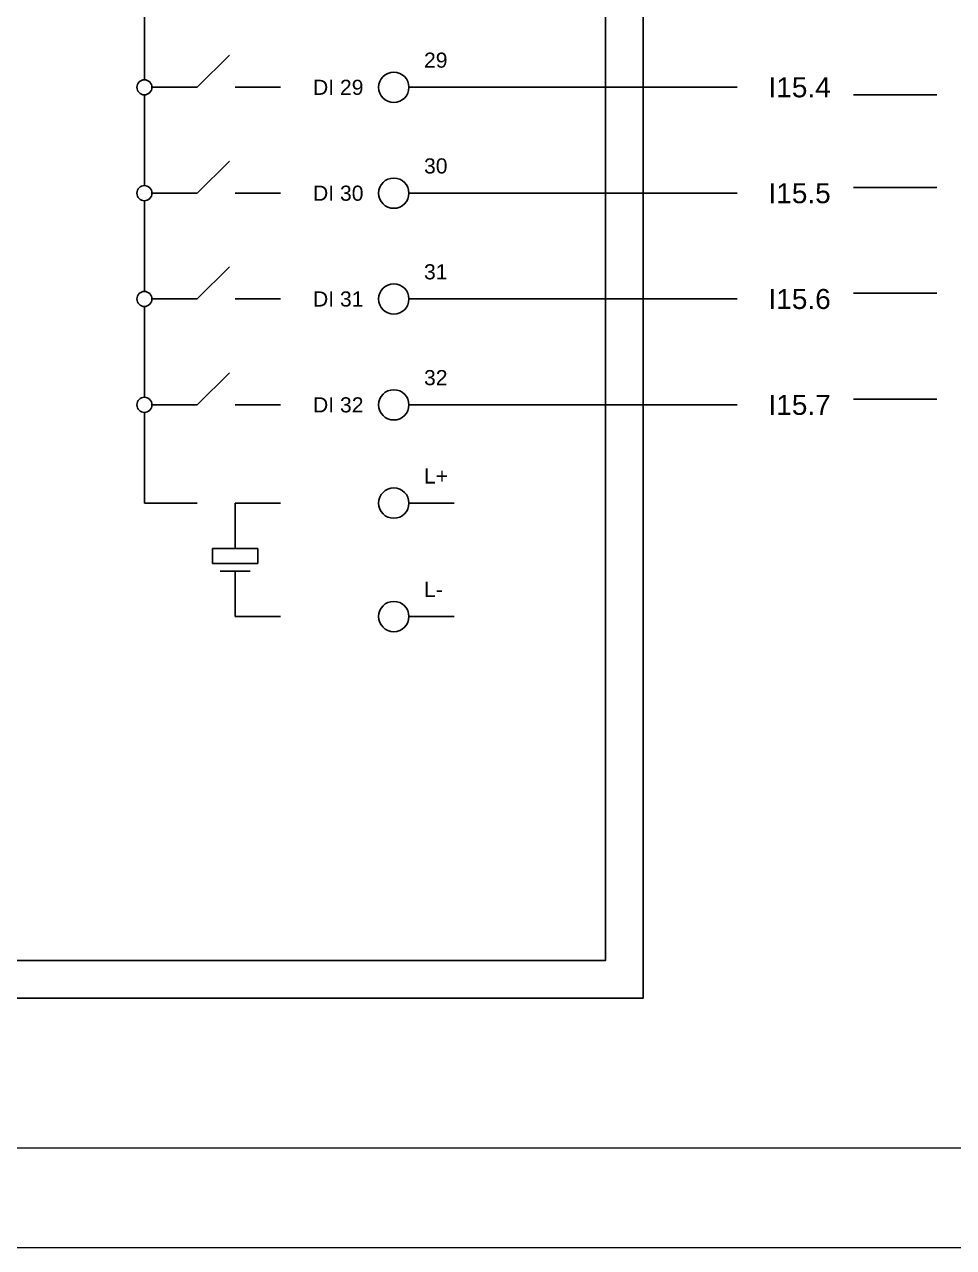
# Model space of a CAD drawing. Header units: centimetres. Extents: x -30014 to 38541, y 15960 to 46751.
# Drawn here: x 12066 to 13458, y 33855 to 35688 of the extents above; entities that cross this region are included whole.
import ezdxf
from ezdxf.enums import TextEntityAlignment as Align

# ---------------------------------------------------------------- set-up
doc = ezdxf.new("R2010")
doc.units = ezdxf.units.CM
doc.header["$MEASUREMENT"] = 0
doc.layers.add('Etiket-Line-L', color=7, linetype='Continuous')
doc.layers.add('EtIket-Line-S', color=2, linetype='Continuous')
doc.styles.get("Standard").update_dxf_attribs({"font": 'arial.ttf'})

# ---------------------------------------------------------------- blocks, each defined once
blk = doc.blocks.new('x5 Out Line')
at = {"lineweight": 15}
blk.add_lwpolyline([(395.8, 9.65), (395.8, 277.06), (9.65, 277.06), (9.65, 9.65)], close=True, dxfattribs=at)
at = {"layer": 'EtIket-Line-S', "lineweight": 9, "ltscale": 0.5}
blk.add_lwpolyline([(0, 0), (405.45, 0), (405.45, 286.71), (0, 286.71)], close=True, dxfattribs=at)

msp = doc.modelspace()

# ---------------------------------------------------------------- linework, layer by layer
at = {"ltscale": 50}
for p, q in [((12245.9, 35741.4), (12245.9, 35605.4)), ((12325.2, 35594.1), (12373.3, 35642.2)), ((12257.2, 35594.1), (12325.2, 35594.1)), ((12381.9, 35594.1), (12449.9, 35594.1)), ((12245.9, 35582.7), (12245.9, 35446.7)), ((12325.2, 35435.4), (12373.3, 35483.5)), ((12245.9, 35424.1), (12245.9, 35288.1)), ((12257.2, 35435.4), (12325.2, 35435.4)), ((12381.9, 35435.4), (12449.9, 35435.4)), ((12325.2, 35276.8), (12373.3, 35324.8)), ((12257.2, 35276.8), (12325.2, 35276.8)), ((12381.9, 35276.8), (12449.9, 35276.8)), ((12245.9, 35265.4), (12245.9, 35129.4)), ((12325.2, 35118.1), (12373.3, 35166.2)), ((12257.2, 35118.1), (12325.2, 35118.1)), ((12381.9, 35118.1), (12449.9, 35118.1)), ((12245.9, 35106.8), (12245.9, 34970.8)), ((12245.9, 34970.8), (12325.2, 34970.8)), ((12381.9, 34970.8), (12449.9, 34970.8)), ((12381.9, 34970.8), (12381.9, 34902.8)), ((12347.9, 34902.8), (12415.9, 34902.8)), ((12347.9, 34902.8), (12347.9, 34880.3)), ((12415.9, 34880.3), (12415.9, 34902.8)), ((12347.9, 34880.3), (12415.9, 34880.3)), ((12359.2, 34868.8), (12404.5, 34868.8)), ((12381.9, 34868.8), (12381.9, 34800.8)), ((12381.9, 34800.8), (12449.9, 34800.8))]:
    msp.add_line(p, q, dxfattribs=at)
at = {"color": 6, "ltscale": 50}
for p, q in [((12642.2, 35594.1), (12710.2, 35594.1)), ((12642.2, 35435.4), (12710.2, 35435.4)), ((12642.2, 35276.8), (12710.2, 35276.8)), ((12642.2, 35118.1), (12710.2, 35118.1)), ((12642.2, 34970.8), (12710.2, 34970.8)), ((12642.2, 34800.8), (12710.2, 34800.8))]:
    msp.add_line(p, q, dxfattribs=at)
at = {"color": 146, "ltscale": 50, "true_color": 0x105689}
for p, q in [((12710.2, 35594.1), (13133.9, 35594.1)), ((13308.3, 35582.7), (13433.3, 35582.7)), ((13308.3, 35444.1), (13433.3, 35444.1)), ((12710.2, 35435.4), (13133.9, 35435.4)), ((12710.2, 35276.8), (13133.9, 35276.8)), ((13308.3, 35285.5), (13433.3, 35285.5)), ((12710.2, 35118.1), (13133.9, 35118.1)), ((13308.3, 35126.8), (13433.3, 35126.8))]:
    msp.add_line(p, q, dxfattribs=at)
at = {"ltscale": 50}
msp.add_lwpolyline([(11138.9, 37894.6), (12993.5, 37894.6), (12993.5, 34228.8), (11138.9, 34228.8)], close=True, dxfattribs=at)
at = {"color": 6, "ltscale": 50}
msp.add_lwpolyline([(11195.5, 37837.9), (12936.9, 37837.9), (12936.9, 34285.4), (11195.5, 34285.4)], close=True, dxfattribs=at)
at = {"ltscale": 20}
for centre in [(12245.9, 35594.1), (12245.9, 35435.4), (12245.9, 35276.8), (12245.9, 35118.1)]:
    msp.add_circle(centre, 11.3, dxfattribs=at)
at = {"color": 6, "ltscale": 20}
for centre in [(12619.6, 35594.1), (12619.6, 35435.4), (12619.6, 35276.8), (12619.6, 35118.1), (12619.6, 34970.8), (12619.6, 34800.8)]:
    msp.add_circle(centre, 22.7, dxfattribs=at)

# ---------------------------------------------------------------- block references
at = {"layer": 'Etiket-Line-L', "lineweight": 0, "xscale": 15.48351216233742, "yscale": 15.48351216233742, "zscale": 15.48351216233742}
msp.add_blockref('x5 Out Line', (8927.3, 33854.9), dxfattribs=at)

# ---------------------------------------------------------------- texts
at = {"ltscale": 500}
for s, p in [('29', (12664.9, 35616.7)), ('30', (12664.9, 35458.1)), ('31', (12664.9, 35299.4)), ('32', (12664.9, 35140.8)), ('L+', (12664.9, 34993.4)), ('L-', (12664.9, 34823.4))]:
    msp.add_text(s, height=22.67, dxfattribs=at).set_placement(p, align=Align.BOTTOM_LEFT)
for s, p in [('DI 29', (12574.2, 35594.1)), ('DI 30', (12574.2, 35435.4)), ('DI 31', (12574.2, 35276.8)), ('DI 32', (12574.2, 35118.1))]:
    msp.add_text(s, height=22.67, dxfattribs=at).set_placement(p, align=Align.MIDDLE_RIGHT)
for s, p in [('I15.4', (13181.1, 35594.1)), ('I15.5', (13181.1, 35435.4)), ('I15.6', (13181.1, 35276.8)), ('I15.7', (13181.1, 35118.1))]:
    msp.add_text(s, height=30, dxfattribs=at).set_placement(p, align=Align.MIDDLE_LEFT)

doc.saveas('drawing.dxf')
